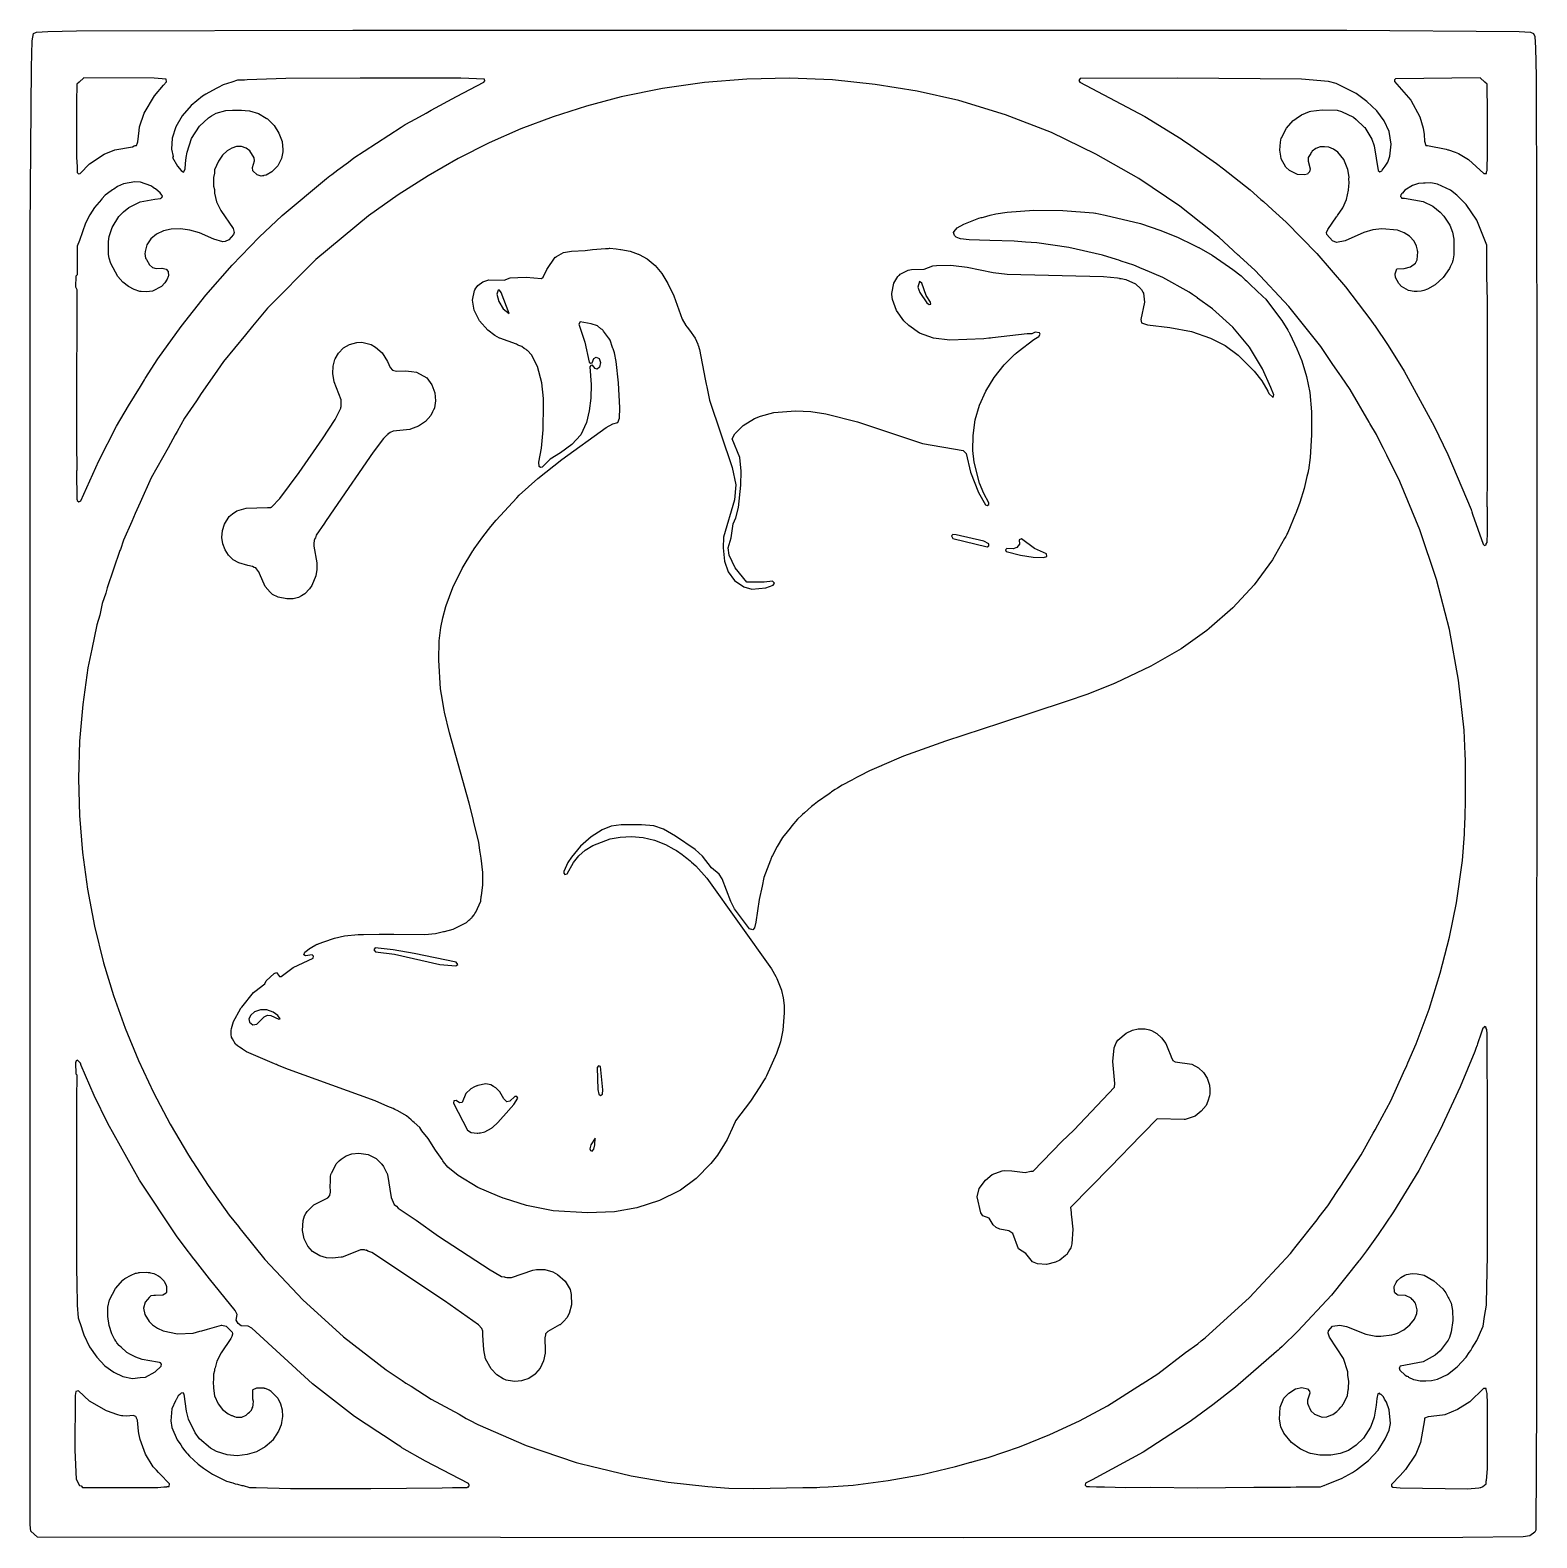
# Model space of a CAD drawing. Header units: millimetres. Extents: x 0 to 300, y 0 to 300.
import ezdxf

# ---------------------------------------------------------------- set-up
doc = ezdxf.new("R2010")
doc.units = ezdxf.units.MM
doc.layers.add('CUT', color=7, linetype='CONTINUOUS')

msp = doc.modelspace()

# ---------------------------------------------------------------- linework, layer by layer
at = {"layer": 'CUT'}
for points in [[(299.7206, 298.8253), (299.8748, 296.6004), (299.9664, 290.9259), (300.1176, 235.9766), (300.0269, 27.2763), (299.9362, 1.5783), (299.7165, 1.2057), (299.7157, 1.205), (299.7133, 1.2028), (299.7107, 1.2003), (299.7027, 1.1927), (298.7448, 0.4687), (297.4006, 0.3049), (285.3608, 0.121), (186.0014, 0.0822), (1.7689, 0.2169), (0.4513, 1.4417), (0.3049, 2.6868), (0.3026, 2.7875), (0.3327, 260.3507), (0.5443, 292.7104), (0.6953, 297.9655), (0.967, 299.4488), (1.5947, 299.7206), (3.8196, 299.8748), (9.5244, 299.9664), (64.5341, 300.1176), (262.2864, 300.0873), (296.5792, 299.8757), (298.8253, 299.7206), (299.4509, 299.4509)], [(60.3417, 271.4091), (61.5355, 272.3066), (63.6193, 273.8732), (64.7394, 274.7012), (66.7453, 276.0666), (74.125, 280.8255), (74.9583, 281.342), (76.0641, 281.9702), (77.7453, 282.8833), (79.1104, 283.6248), (80.1287, 284.1778), (85.1414, 286.9004), (90.6053, 289.7491), (90.8005, 290.0253), (90.6791, 290.3778), (85.9773, 290.5645), (65.9883, 290.5645), (51.1673, 290.4737), (43.4917, 290.2314), (42.9325, 290.1747), (41.5622, 290.1702), (40.4468, 289.739), (38.6856, 289.2135), (37.7026, 288.6781), (37.3244, 288.5318), (35.2893, 287.3634), (34.6241, 287.001), (32.3237, 285.1481), (30.5345, 283.0608), (29.2758, 280.8978), (28.5437, 278.5929), (28.4284, 276.449), (28.7822, 274.9898), (28.6374, 274.7765), (29.6052, 273.083), (30.3612, 272.206), (30.8451, 271.8733), (31.1475, 272.4781), (31.1959, 273.5822), (31.364, 274.794), (31.5412, 275.8669), (32.43, 278.5331), (33.9948, 280.9994), (35.8216, 282.6605), (36.3906, 283.0715), (37.3136, 283.5655), (39.2121, 284.1197), (40.5801, 284.2099), (40.8661, 284.2099), (41.0406, 284.2099), (41.3809, 284.2098), (42.3864, 284.2097), (43.1199, 284.1593), (43.9398, 284.0757), (45.7234, 283.5544), (47.2374, 282.6348), (47.3522, 282.5561), (47.3827, 282.5351), (47.3997, 282.5235), (47.5124, 282.4463), (48.8416, 281.1385), (49.813, 279.5874), (50.4237, 277.9733), (50.6099, 276.3308), (50.5859, 276.0977), (50.5769, 276.0104), (50.5759, 276.0009), (50.5672, 275.9164), (50.3424, 274.6047), (50.3392, 274.5956), (49.6073, 273.1033), (48.4, 271.8948), (47.2497, 271.2725), (46.8345, 271.1858), (46.7803, 271.1745), (46.7025, 271.1583), (46.5648, 271.1295), (46.2496, 271.09), (45.4992, 271.3284), (44.629, 272.1128), (44.5773, 272.7701), (44.9667, 274.1304), (44.8937, 274.7259), (44.0415, 276.0912), (43.2854, 276.658), (42.3452, 276.9537), (41.3746, 276.9377), (40.4294, 276.6377), (39.5053, 276.0809), (38.5932, 275.2391), (37.7562, 274.0689), (37.004, 272.3213), (36.9659, 271.654), (36.8029, 270.8245), (36.8025, 269.0491), (36.9622, 268.3863), (37.0098, 267.707), (37.416, 265.952), (38.2462, 264.2231), (40.7151, 260.6154), (40.882, 259.8653), (40.7664, 259.4334), (39.8419, 258.3852), (39.117, 258.0383), (38.6294, 258.0242), (36.861, 258.5174), (34.0177, 259.7664), (32.0725, 260.3252), (30.2312, 260.5601), (28.3863, 260.4966), (26.8599, 260.1491), (25.47, 259.5234), (24.338, 258.5885), (23.4985, 257.3931), (23.1927, 256.0421), (23.1598, 255.9518), (23.1647, 255.9184), (23.1087, 255.671), (23.2766, 254.7571), (23.3586, 254.6083), (23.3675, 254.5482), (23.4461, 254.4494), (24.0337, 253.3829), (24.6637, 252.9053), (25.3963, 252.677), (26.4766, 252.7536), (26.5562, 252.7454), (27.3485, 252.5296), (27.7471, 252.0716), (27.8132, 251.2319), (27.8124, 251.2276), (27.8119, 251.2254), (27.8119, 251.2253), (27.7839, 251.075), (27.5441, 250.5463), (27.0958, 249.8128), (26.4641, 249.1107), (24.6805, 248.2063), (23.4437, 248.0149), (22.3793, 248.1014), (22.118, 248.1378), (20.9959, 248.4845), (19.8658, 249.0937), (18.7371, 249.996), (17.7496, 251.1132), (16.338, 253.6878), (16.0484, 254.7188), (15.9072, 255.448), (15.9072, 258.0575), (16.052, 259.0367), (16.4606, 260.4557), (16.6035, 260.8544), (17.9676, 263.0367), (18.8603, 263.9654), (19.921, 264.8017), (22.1871, 265.9624), (25.0844, 266.4836), (26.2624, 266.6378), (26.3389, 266.7093), (26.4286, 266.7254), (26.482, 266.8431), (26.6381, 266.9891), (26.5862, 267.0726), (26.6195, 267.1459), (26.5241, 267.281), (26.5242, 267.2843), (26.5183, 267.2891), (26.1806, 267.7674), (25.7782, 268.0679), (25.2282, 268.5084), (25.0425, 268.6172), (24.7797, 268.8134), (24.7362, 268.8491), (24.7343, 268.8474), (24.3339, 269.1463), (22.2914, 269.8415), (21.1126, 269.9056), (18.871, 269.5028), (17.6675, 269.0073), (16.9546, 268.5007), (16.6957, 268.3549), (16.4459, 268.1392), (15.2438, 267.2848), (14.5716, 266.5206), (14.5603, 266.5108), (14.4822, 266.4188), (13.0978, 264.8447), (12.1635, 263.3427), (11.3106, 261.7259), (10.0948, 258.2553), (10.0925, 258.2377), (9.653, 257.0999), (9.6457, 254.9344), (9.6433, 254.9163), (9.6265, 251.4199), (9.3733, 251.1878), (9.3431, 249.0406), (9.6126, 248.5315), (9.4926, 223.5483), (9.5295, 220.1057), (9.5228, 218.1056), (9.6047, 212.4719), (9.5398, 212.4198), (9.6186, 206.659), (9.6741, 206.6309), (9.6754, 206.5066), (9.9805, 206.2486), (10.3744, 206.4258), (13.9576, 214.434), (17.5009, 221.3098), (19.8637, 225.3631), (22.2339, 229.2212), (22.8428, 230.2123), (23.027, 230.5121), (23.2181, 230.8232), (25.7366, 234.7251), (30.3695, 241.1757), (35.274, 247.3826), (40.4958, 253.3332), (45.9029, 258.9215), (50.4592, 263.2347), (59.3012, 270.6268), (59.935, 271.1033)], [(22.9808, 283.6204), (25.0552, 287.0588), (26.8357, 289.1827), (27.4217, 289.8588), (27.3668, 290.357), (24.9619, 290.5948), (10.9809, 290.623), (10.0655, 289.7906), (10.0372, 289.778), (10.0278, 289.7564), (9.6125, 289.3788), (9.6003, 288.1839), (9.5226, 286.9499), (9.5227, 280.6003), (9.4944, 277.8306), (9.4926, 277.7144), (9.4931, 277.6998), (9.4926, 277.6538), (9.5228, 276.5951), (9.5228, 274.7606), (9.6259, 272.9816), (9.6597, 271.7963), (9.9313, 271.5556), (10.2542, 271.6192), (12.1221, 273.4945), (15.0382, 275.4543), (17.1619, 276.3127), (20.6608, 276.9227), (20.9756, 277.07), (21.226, 277.139), (21.4569, 277.1766), (21.5067, 277.3185), (21.5496, 277.3386), (21.5758, 277.5152), (21.7195, 277.9245), (21.9615, 280.1231), (22.0771, 280.9053)], [(224.7127, 32.7323), (230.223, 36.9346), (232.63, 38.714), (233.3148, 39.2925), (234.1344, 39.9176), (242.9462, 47.9418), (251.0685, 56.6701), (251.7498, 57.5399), (251.9568, 57.7657), (256.3777, 63.3976), (256.7839, 63.967), (258.4957, 66.1525), (260.3622, 68.9824), (260.5149, 69.1965), (261.0815, 70.073), (265.1687, 76.2701), (267.5454, 80.6223), (267.9435, 81.3072), (268.4526, 82.2835), (271.0563, 87.0515), (273.554, 92.6565), (274.2243, 94.1123), (274.4357, 94.635), (276.1206, 98.4161), (278.6618, 105.3124), (280.8967, 112.4409), (282.7384, 119.5972), (284.127, 126.4211), (285.3331, 134.8639), (285.7259, 140.0865), (285.8017, 142.6122), (285.8469, 143.1002), (285.853, 144.3191), (285.9072, 146.1256), (285.89, 151.7789), (285.9071, 155.2355), (285.8784, 155.5874), (285.8771, 156.0066), (285.6661, 160.8356), (284.55, 170.7335), (282.7329, 180.8143), (280.1354, 190.808), (276.8522, 200.6578), (272.8554, 210.3166), (270.2566, 215.5312), (269.6268, 216.8641), (269.2189, 217.6132), (268.2166, 219.6244), (266.9026, 221.8677), (266.8488, 221.9665), (266.7588, 222.1131), (262.9628, 228.5937), (261.2219, 231.1375), (260.8074, 231.813), (259.546, 233.5861), (257.1189, 237.1324), (250.7459, 245.1344), (244.0434, 252.2883), (241.0186, 255.0736), (240.8565, 255.2346), (240.6949, 255.3717), (236.818, 258.9416), (236.0041, 259.5864), (235.8631, 259.7126), (235.1931, 260.2288), (229.0958, 265.0588), (220.913, 270.5831), (212.3924, 275.4607), (203.5475, 279.7182), (194.4017, 283.2615), (185.0719, 286.0987), (176.8312, 287.9694), (168.4596, 289.3245), (159.9508, 290.2025), (151.4366, 290.534), (142.92, 290.3823), (134.4647, 289.7171), (126.1247, 288.5128), (117.8888, 286.8173), (111.0241, 285.0108), (104.3818, 282.8978), (97.9195, 280.4524), (91.6204, 277.6964), (85.4927, 274.5868), (79.4842, 271.1442), (73.5355, 267.3389), (67.6383, 263.1567), (57.1633, 254.467), (47.5314, 244.8025), (44.5663, 241.2005), (44.5218, 241.1967), (43.1545, 239.4855), (38.8058, 234.2027), (37.0017, 231.5765), (34.3194, 227.7894), (33.4094, 226.3475), (31.0451, 222.906), (29.5404, 220.2165), (29.1545, 219.605), (27.7571, 217.0291), (24.3885, 211.0084), (22.2059, 206.1035), (21.183, 203.9353), (20.536, 202.3507), (18.8778, 198.6241), (18.2608, 196.7774), (18.1632, 196.5383), (15.6497, 189.1494), (15.3437, 188.047), (14.6626, 186.0084), (14.1448, 183.7274), (13.6032, 181.7761), (12.6087, 176.96), (11.7552, 173.2), (10.7607, 165.9331), (10.1271, 158.594), (9.9164, 151.227), (10.1282, 143.8608), (10.7028, 136.4911), (11.7265, 129.1446), (13.1195, 121.7866), (14.9263, 114.4991), (16.8946, 107.9884), (19.2133, 101.5141), (21.8779, 95.0647), (24.868, 88.6928), (28.1905, 82.3809), (31.8145, 76.2207), (32.6008, 75.0018), (32.6218, 74.9655), (32.6716, 74.8921), (35.7117, 70.1794), (39.9108, 64.2897), (41.7304, 62.0274), (42.0431, 61.617), (42.3559, 61.2496), (46.9817, 55.4982), (54.5406, 47.4575), (62.6319, 40.0892), (71.1715, 33.4877), (74.3422, 31.4203), (75.0674, 30.8817), (76.0969, 30.2762), (80.0826, 27.6774), (85.6417, 24.6623), (87.0808, 23.8159), (87.7344, 23.5273), (89.3802, 22.6347), (99.0103, 18.437), (108.9498, 15.082), (112.7233, 14.162), (113.085, 14.0488), (113.6203, 13.9433), (119.8643, 12.4209), (127.2604, 11.1835), (135.1342, 10.3087), (139.3439, 9.9759), (144.3093, 9.8858), (154.0762, 10.1059), (156.8376, 10.1275), (157.4588, 10.1822), (159.0653, 10.2184), (164.089, 10.549), (171.0526, 11.4875), (177.8277, 12.692), (184.4596, 14.2664), (187.4987, 15.1327), (187.637, 15.1664), (187.7638, 15.2083), (190.905, 16.1037), (197.1824, 18.2158), (203.2222, 20.6612), (209.0978, 23.3871), (214.6827, 26.377), (221.4414, 30.6595), (221.5135, 30.7011), (221.5577, 30.7332)], [(267.1035, 242.3883), (267.6836, 241.5662), (267.7391, 241.4875), (267.7767, 241.4343), (267.787, 241.4196), (270.5423, 237.3527), (273.6907, 232.236), (279.6785, 221.2887), (282.4037, 215.6572), (287.0219, 204.7128), (287.0499, 204.6339), (287.0891, 204.5234), (287.1822, 204.261), (287.3449, 203.8027), (289.4218, 197.8025), (289.6812, 197.5886), (290.0402, 197.6808), (290.0617, 197.8688), (290.2411, 198.1507), (290.3223, 200.1666), (290.285, 205.2135), (290.2471, 205.2326), (290.2923, 211.3574), (290.2895, 212.4399), (290.3226, 217.4392), (290.2923, 246.1933), (290.1876, 251.2645), (290.1717, 257.3129), (288.1756, 262.3267), (286.0695, 265.3956), (284.1792, 267.2857), (282.9465, 268.2485), (280.3727, 269.4517), (279.0447, 269.7276), (277.8757, 269.6757), (277.8298, 269.68), (277.7007, 269.6954), (277.562, 269.6617), (276.5581, 269.6171), (275.3658, 269.2079), (273.8693, 268.2464), (273.3688, 267.709), (273.1946, 267.5619), (273.1617, 267.4866), (273.0284, 267.3435), (272.9672, 267.0129), (273.1591, 266.7888), (273.2139, 266.7058), (273.7908, 266.6532), (277.5013, 266.0134), (279.448, 265.0954), (280.8499, 263.9182), (281.6374, 263.0745), (282.7723, 261.3408), (283.355, 259.8964), (283.5856, 258.4937), (283.6036, 258.2952), (283.6049, 256.5057), (283.6013, 256.3349), (283.5982, 256.1889), (283.5909, 255.8426), (283.5817, 255.4102), (283.4637, 254.62), (283.3755, 254.2258), (283.3638, 254.1735), (283.3361, 254.0495), (283.3071, 253.9201), (282.8914, 253.0014), (282.7338, 252.6935), (281.4881, 250.9187), (279.8725, 249.4251), (278.3763, 248.5913), (277.6422, 248.3013), (277.0985, 248.1785), (276.2818, 248.1216), (275.9342, 248.0974), (275.8015, 248.0882), (275.7236, 248.0828), (274.5828, 248.2997), (273.2105, 249.1062), (272.6475, 249.6953), (271.9848, 250.9183), (271.9364, 251.6171), (272.2767, 252.6057), (273.7049, 252.7058), (274.9582, 253.045), (275.947, 253.7489), (276.2823, 254.3837), (276.4102, 256.0108), (276.3728, 256.1738), (276.3796, 256.2237), (276.3384, 256.3238), (276.1547, 257.1241), (275.6918, 258.1091), (274.7793, 259.0984), (273.7102, 259.7994), (272.391, 260.3266), (269.2546, 260.5934), (267.4747, 260.3495), (265.7059, 259.8565), (261.9469, 258.2123), (260.2835, 257.8434), (259.4452, 258.1774), (258.3472, 259.4752), (258.2746, 259.8364), (258.5501, 260.4475), (260.2838, 262.9773), (260.3771, 263.0852), (260.4574, 263.2305), (261.4998, 264.7515), (262.2306, 266.4454), (262.6551, 268.2644), (262.682, 269.0647), (262.7982, 269.7506), (262.7306, 270.5076), (262.7429, 270.8743), (262.5011, 272.414), (261.6919, 274.3789), (260.54, 275.8285), (259.6726, 276.4641), (258.7076, 276.8479), (257.832, 276.8767), (257.7803, 276.8871), (257.7476, 276.8795), (257.0037, 276.9039), (256.1153, 276.5739), (255.4133, 276.0324), (255.2628, 275.7907), (255.1997, 275.7374), (255.1142, 275.5519), (254.646, 274.7999), (254.5983, 274.0444), (254.9948, 272.5013), (254.883, 271.9285), (254.689, 271.712), (254.572, 271.5816), (254.5522, 271.5595), (254.4701, 271.4679), (253.8837, 271.3002), (252.4926, 271.3689), (250.8708, 272.1753), (250.1616, 272.8525), (249.244, 274.5234), (249.1436, 275.0713), (248.9594, 276.2043), (249.1096, 277.8348), (249.2548, 278.6429), (249.2601, 278.6552), (249.2613, 278.658), (249.2706, 278.6797), (249.2804, 278.7025), (250.2759, 280.6208), (251.6514, 282.1122), (251.657, 282.1166), (251.679, 282.1341), (251.7717, 282.2076), (252.2069, 282.5524), (253.2898, 283.2475), (254.8523, 283.9356), (255.1161, 284.0263), (257.3741, 284.2402), (260.3723, 284.1741), (261.2391, 283.9595), (263.6173, 282.7991), (264.1888, 282.3648), (265.7698, 280.8343), (265.8738, 280.7195), (267.2749, 278.4241), (267.7725, 277.0664), (268.5349, 272.2001), (268.8469, 271.9558), (269.2478, 272.1224), (269.3474, 272.2605), (269.3632, 272.2665), (269.9681, 273.0527), (270.0787, 273.274), (270.4816, 273.8324), (270.8883, 275.0102), (271.1462, 277.46), (270.7251, 279.9708), (269.7387, 282.0879), (268.2519, 284.0559), (266.309, 285.9384), (264.1852, 287.5018), (260.2178, 289.5052), (258.6739, 289.9257), (253.2738, 290.3828), (228.5952, 290.5645), (209.243, 290.4713), (208.9841, 290.1251), (209.1702, 289.771), (222.0883, 282.9065), (229.3226, 278.4968), (229.5954, 278.3205), (231.2456, 277.1795), (236.3711, 273.5838), (237.7975, 272.4992), (243.0532, 268.3324), (245.2172, 266.4181), (245.4389, 266.2219), (245.6961, 265.9944), (247.5126, 264.3876), (250.2351, 261.9326), (256.3411, 255.6747), (262.0337, 249.0424)], [(289.5884, 271.5798), (290.0818, 271.6241), (290.0925, 271.8911), (290.2031, 272.1616), (290.2356, 273.6397), (290.2923, 274.2173), (290.2985, 276.5002), (290.3226, 277.5937), (290.3224, 277.6485), (290.3226, 277.654), (290.3222, 277.6926), (290.31, 280.7354), (290.3225, 285.3326), (290.2193, 287.7558), (290.2027, 289.3788), (289.7873, 289.7564), (289.778, 289.778), (289.7497, 289.7906), (288.8342, 290.623), (271.9938, 290.4604), (271.7692, 290.2157), (271.8146, 289.8867), (275.0255, 286.1952), (276.8361, 282.8916), (277.4887, 280.5806), (277.6976, 279.3782), (277.7944, 278.0084), (278.0464, 277.1856), (278.3427, 277.1387), (282.0484, 276.4517), (282.4064, 276.33), (282.5059, 276.2962), (282.5616, 276.2772), (283.866, 275.8338), (284.5332, 275.576), (286.4964, 274.3611)], [(71.2224, 120.2004), (72.6442, 120.2159), (78.8479, 120.1195), (80.9428, 120.3305), (82.5311, 120.7173), (82.5952, 120.723), (82.7474, 120.77), (84.4599, 121.187), (87.1224, 122.5692), (87.5765, 122.9694), (87.6194, 122.9934), (87.6237, 122.9983), (87.8102, 123.1041), (88.1251, 123.4527), (88.1783, 123.4996), (88.23, 123.5688), (88.6609, 124.0457), (88.787, 124.315), (88.988, 124.5841), (89.9536, 126.7684), (90.0735, 127.8028), (90.0933, 127.873), (90.3629, 130.016), (90.3608, 132.4673), (90.0601, 135.315), (89.8942, 136.1213), (89.8487, 136.552), (89.7803, 136.8617), (89.5814, 138.5214), (88.5384, 142.7102), (88.5227, 142.7863), (88.4919, 142.897), (87.6495, 146.2802), (83.7152, 160.2694), (82.7542, 164.391), (82.6732, 164.794), (82.1417, 167.8849), (81.9706, 169.0666), (81.6232, 174.727), (81.7138, 178.5831), (82.0249, 181.2609), (82.4416, 183.1493), (83.0122, 185.4001), (83.0137, 185.4041), (83.0179, 185.4161), (83.0259, 185.4384), (83.0829, 185.5978), (84.4312, 189.233), (86.2847, 192.9973), (88.3899, 196.4756), (88.4958, 196.6414), (88.5234, 196.6846), (88.5438, 196.7165), (88.6455, 196.8758), (90.3798, 199.2789), (91.992, 201.3644), (93.0243, 202.5928), (97.1182, 207.0227), (97.6348, 207.5579), (101.3458, 210.9069), (106.0762, 214.6981), (114.9175, 221.0269), (116.2248, 221.7728), (117.2625, 222.0481), (117.5787, 222.8845), (117.6109, 224.9592), (117.3691, 229.9481), (116.9198, 234.2058), (116.5832, 235.8827), (116.3036, 236.6826), (116.2824, 236.781), (116.2073, 236.958), (115.6957, 238.4218), (115.4228, 238.8071), (115.3815, 238.9044), (114.9803, 239.4319), (114.411, 240.2358), (114.2934, 240.3351), (114.1314, 240.5481), (113.8785, 240.6853), (113.2155, 241.245), (111.9179, 241.7029), (109.7188, 242.0785), (109.4947, 241.6349), (110.7091, 238.01), (111.5472, 234.0252), (111.8118, 233.8141), (112.1417, 233.8894), (112.476, 234.763), (112.9484, 235.0667), (113.5082, 234.8073), (113.795, 233.981), (113.5922, 233.0384), (113.1594, 232.6586), (112.7284, 232.7597), (112.1912, 233.4289), (111.8638, 233.3896), (111.6907, 233.1505), (111.9512, 229.6181), (111.8617, 226.9049), (111.5588, 224.3783), (111.035, 222.0625), (109.8977, 219.5699), (108.1132, 217.6849), (105.8214, 215.9702), (103.7847, 214.7449), (102.2042, 213.1764), (101.8768, 213.0884), (101.6163, 213.2654), (101.5222, 214.1481), (102.0405, 216.9444), (102.3688, 220.5889), (102.3899, 222.7409), (102.4592, 223.4469), (102.4242, 225.2683), (102.4294, 225.6445), (102.4199, 225.7946), (102.4297, 226.7935), (102.1268, 229.9067), (101.2697, 233.1902), (100.0754, 235.479), (99.2361, 236.3572), (99.1964, 236.3804), (99.0259, 236.5602), (98.6044, 236.7873), (98.157, 237.1464), (97.5151, 237.3743), (97.2877, 237.4968), (97.2674, 237.5042), (97.0746, 237.6165), (93.751, 238.7978), (93.7084, 238.8192), (92.7672, 239.332), (91.3872, 240.3991), (89.7203, 242.2776), (88.6733, 244.3711), (88.3372, 246.4163), (88.7203, 248.2995), (88.7624, 248.3819), (88.8074, 248.4699), (88.8296, 248.5133), (88.8527, 248.5586), (89.4159, 249.2708), (90.4099, 250.0142), (91.5782, 250.4237), (94.6293, 250.365), (95.8371, 250.8299), (97.3543, 250.908), (98.999, 250.9408), (102.0875, 250.6898), (102.3725, 250.9509), (103.0996, 252.5128), (104.8073, 254.9266), (104.811, 254.9296), (104.8168, 254.9342), (104.8399, 254.9527), (105.0224, 255.0983), (106.4311, 255.8884), (108.0532, 256.1438), (110.7379, 256.2673), (112.2318, 256.4585), (114.8195, 256.6505), (115.3906, 256.6929), (115.5726, 256.7064), (115.634, 256.7109), (116.8822, 256.6151), (117.7913, 256.448), (117.7966, 256.447), (117.8645, 256.4345), (119.6713, 256.1025), (121.2801, 255.5579), (121.3133, 255.5434), (121.3349, 255.534), (121.3668, 255.5202), (121.4794, 255.4712), (123.1087, 254.5979), (124.6719, 253.3108), (126.0058, 251.7026), (127.2186, 249.7032), (128.3643, 247.2282), (130.0548, 242.6129), (130.7794, 241.3369), (130.9674, 241.102), (131.0258, 241.0007), (131.5282, 240.3971), (132.6068, 238.8431), (133.1452, 237.6148), (133.1684, 237.5434), (133.1846, 237.4937), (133.205, 237.4313), (133.477, 236.5971), (134.6547, 230.6957), (134.84, 229.6431), (134.9717, 229.1071), (135.5015, 226.4521), (139.974, 213.0639), (140.7086, 209.615), (140.4905, 206.6667), (138.2945, 199.1901), (138.2026, 197.0811), (138.4472, 194.4423), (139.207, 192.3165), (140.4687, 190.6151), (142.2851, 189.3367), (143.8767, 188.8588), (146.6657, 189.1279), (148.1721, 189.693), (148.3862, 190.0762), (147.9931, 190.4318), (146.3839, 190.2525), (142.8988, 190.2557), (140.5658, 193.1335), (139.3666, 195.6544), (139.2096, 197.075), (139.8163, 199.0547), (140.206, 201.9066), (140.7558, 203.0827), (141.231, 205.1565), (141.7444, 209.5365), (141.7733, 212.3631), (141.5071, 215.0619), (140.0217, 218.7894), (140.5048, 219.7641), (142.2027, 221.4314), (144.4437, 222.8181), (145.6527, 223.2867), (148.2806, 223.9974), (152.5827, 224.3913), (155.636, 224.21), (158.6171, 223.7848), (164.9646, 222.1762), (177.8973, 217.885), (185.9375, 216.4852), (186.5774, 215.8427), (187.3996, 212.1379), (188.9915, 208.1166), (190.4124, 205.684), (190.7541, 205.5413), (191.0611, 205.7485), (191.0736, 206.0842), (190.0516, 207.9335), (189.2306, 209.9446), (188.1416, 214.1489), (187.8933, 216.4534), (187.9233, 219.4836), (188.3591, 222.5604), (189.2171, 225.489), (190.4703, 228.2932), (192.1198, 231.0056), (194.1318, 233.5316), (195.867, 235.2668), (196.2759, 235.6331), (196.2993, 235.6541), (196.5262, 235.8574), (196.9055, 236.1972), (200.0026, 238.5676), (201.0467, 239.1818), (201.2886, 239.6052), (201.1677, 239.9076), (200.2604, 239.9983), (199.7549, 239.7271), (199.5957, 239.71), (198.6841, 239.6685), (191.8108, 238.878), (191.3696, 238.8308), (191.1304, 238.8052), (191.0929, 238.8012), (190.0647, 238.6913), (183.2985, 238.3971), (180.027, 238.853), (177.3006, 239.8426), (175.1304, 241.3377), (174.1433, 242.2633), (172.6954, 244.3374), (171.8995, 246.4897), (171.789, 247.4949), (171.7957, 247.7369), (172.1339, 249.7795), (172.9633, 251.0918), (173.0338, 251.1599), (173.176, 251.2972), (173.2605, 251.3787), (173.4298, 251.5421), (173.7978, 251.7631), (174.9994, 252.3782), (175.6833, 252.5153), (178.2043, 252.5492), (179.9225, 253.1972), (179.928, 253.1976), (180.6617, 253.2531), (183.4577, 253.333), (184.0225, 253.2937), (186.7713, 252.9684), (191.937, 251.9114), (194.7502, 251.5781), (213.9022, 251.0954), (216.6499, 250.8143), (217.0716, 250.7323), (217.0952, 250.7277), (217.4005, 250.6684), (218.3145, 250.4907), (220.2343, 249.6252), (221.2939, 248.6685), (221.4128, 248.4909), (221.4173, 248.4842), (221.4232, 248.4754), (221.7392, 248.0036), (221.8687, 247.7506), (222.0631, 246.0005), (221.3028, 242.5211), (221.4681, 241.8545), (222.6505, 241.5048), (227.0618, 240.9611), (231.4099, 240.1389), (235.2045, 238.8033), (238.0945, 237.3746), (240.7048, 235.4442), (243.8359, 232.2843), (245.398, 230.3262), (246.6191, 228.2609), (246.8027, 227.7806), (247.6193, 227.0245), (247.7705, 227.5386), (247.1959, 228.9902), (247.1804, 229.0051), (245.5491, 232.7478), (242.9411, 237.0324), (239.6223, 241.0107), (235.554, 244.6861), (232.6105, 246.7886), (232.593, 246.8586), (231.617, 247.4982), (230.953, 247.9725), (225.7091, 250.8687), (221.7483, 252.5693), (221.6104, 252.6308), (221.5751, 252.6436), (219.9173, 253.3554), (217.3746, 254.1784), (216.9333, 254.3397), (216.4869, 254.4658), (213.7095, 255.3647), (207.0141, 256.8807), (200.6255, 257.814), (198.3826, 257.9142), (196.0933, 258.1155), (191.2676, 258.2324), (187.1299, 258.4174), (185.4056, 258.5721), (185.2326, 258.6262), (184.5661, 258.9276), (184.2538, 259.271), (184.0231, 259.8236), (184.1379, 260.0766), (184.7858, 260.7713), (186.065, 261.5324), (189.0879, 262.6775), (189.5437, 262.8021), (189.7534, 262.8594), (190.0065, 262.9285), (191.3545, 263.2968), (192.4849, 263.5815), (194.7331, 263.929), (200.051, 264.2809), (205.7772, 264.2503), (211.9288, 263.7815), (212.3206, 263.7036), (212.3611, 263.6956), (212.9356, 263.5813), (214.1884, 263.3322), (221.2677, 261.6137), (225.2703, 260.2802), (228.7289, 258.87), (231.7035, 257.4139), (232.7904, 256.8818), (232.8782, 256.8389), (235.4894, 255.3232), (238.9356, 252.97), (239.6493, 252.4826), (241.2632, 251.2033), (242.0583, 250.4621), (242.3204, 250.2178), (243.09, 249.5003), (245.6225, 247.1394), (246.1604, 246.5503), (249.3267, 242.3954), (249.3608, 242.3507), (249.3611, 242.3502), (249.3611, 242.3502), (250.5639, 240.4277), (250.6396, 240.2902), (250.7236, 240.1375), (250.7432, 240.1019), (250.844, 239.9187), (250.9562, 239.6963), (252.3895, 236.728), (253.345, 234.3391), (254.2603, 231.2035), (254.9301, 227.9825), (255.2682, 224.1367), (255.299, 219.5848), (255.0265, 215.0657), (254.6697, 212.5623), (254.6399, 212.4388), (254.5824, 212.2001), (254.3672, 211.3078), (253.7939, 208.9301), (252.9877, 206.1371), (252.2916, 204.3227), (252.1387, 203.9242), (252.1201, 203.8759), (252.1173, 203.8684), (250.5645, 200.1531), (250.3871, 199.8248), (250.3626, 199.7795), (250.1474, 199.3813), (249.9224, 198.9648), (247.5053, 194.6932), (243.8633, 189.7413), (239.6458, 185.1562), (234.9435, 181.0413), (234.471, 180.6756), (229.329, 177.0295), (223.3358, 173.5794), (216.2126, 170.1804), (216.1815, 170.1669), (216.1487, 170.1527), (216.0894, 170.127), (215.8446, 170.0209), (210.7619, 168.0053), (206.4741, 166.4993), (193.3694, 162.1886), (182.4277, 158.6311), (174.0626, 155.6114), (169.7638, 153.7716), (169.6896, 153.7415), (169.6534, 153.7244), (167.3486, 152.738), (165.3798, 151.7047), (164.7145, 151.3903), (163.8273, 150.8899), (161.9118, 149.8846), (160.9317, 149.2568), (160.4975, 149.0118), (159.7642, 148.5089), (159.5458, 148.369), (159.2723, 148.1714), (156.9483, 146.5774), (156.3271, 146.0446), (155.762, 145.6366), (154.3885, 144.3822), (153.9735, 144.0262), (153.8468, 143.8874), (152.9734, 143.0897), (151.8963, 141.75), (151.5045, 141.3207), (150.9344, 140.5536), (150.0321, 139.4314), (148.9488, 137.6592), (148.0183, 135.8558), (147.8959, 135.6459), (147.6971, 135.1183), (147.6738, 135.0767), (147.6219, 134.9187), (146.3261, 131.4793), (145.9776, 129.7557), (145.3689, 127.112), (144.7282, 122.608), (144.4126, 121.4535), (144.1102, 121.1011), (143.418, 121.2644), (140.4791, 125.2341), (139.7008, 126.729), (137.9913, 131.2606), (137.3937, 132.1535), (135.9119, 133.3946), (134.0731, 135.7185), (132.6363, 137.0359), (128.7489, 139.7187), (126.3613, 141.1054), (124.3751, 141.7458), (121.9398, 141.9548), (117.905, 141.9546), (115.9193, 141.7136), (114.1577, 140.9759), (111.9153, 139.597), (109.7949, 137.712), (108.0032, 135.558), (107.2879, 134.4488), (106.5045, 132.6791), (106.4698, 132.3367), (106.6916, 132.092), (107.1396, 132.199), (108.4107, 134.4736), (109.5054, 135.7798), (110.7767, 136.9009), (112.2692, 137.885), (115.7372, 139.1685), (117.7313, 139.5333), (119.9495, 139.6532), (122.2655, 139.434), (124.5332, 138.9087), (126.731, 138.0508), (128.3787, 137.1646), (128.9017, 136.8728), (130.0666, 136.0538), (130.6993, 135.5438), (130.9571, 135.3361), (131.6108, 134.8091), (131.9188, 134.5609), (132.74, 133.8323), (134.9326, 131.3629), (147.82, 113.3449), (148.7142, 111.7762), (148.9106, 111.4088), (149.8255, 109.0624), (149.8448, 108.982), (150.1364, 107.5144), (150.3115, 105.9911), (150.3359, 104.59), (150.081, 101.1356), (149.5903, 98.7853), (148.8396, 96.4432), (146.8519, 92.0146), (146.6049, 91.6112), (146.3708, 91.229), (146.2297, 90.9986), (145.5082, 89.8204), (143.6721, 86.9801), (140.684, 83.0579), (140.6101, 82.8942), (140.5808, 82.856), (139.6566, 80.7826), (139.6135, 80.687), (138.9688, 79.3562), (137.0624, 76.2216), (135.7528, 74.5786), (132.8218, 71.5871), (129.7052, 69.3035), (129.4585, 69.14), (125.5411, 67.2394), (121.036, 65.7799), (116.5515, 64.9922), (111.2231, 64.7783), (104.345, 65.1721), (99.0916, 66.2336), (94.6924, 67.6104), (94.4408, 67.7055), (93.309, 68.133), (89.4062, 69.8283), (85.5016, 72.1893), (83.4477, 73.8732), (82.5849, 74.8903), (82.5786, 74.8993), (82.4379, 75.0999), (82.2625, 75.3499), (80.9584, 77.2086), (79.4725, 79.55), (78.2732, 81.1023), (77.8153, 81.7727), (76.6934, 82.7431), (76.4727, 82.959), (76.2877, 83.094), (76.278, 83.1024), (76.1832, 83.1925), (76.1245, 83.2351), (75.2006, 84.0342), (73.4915, 85.0567), (72.8699, 85.3287), (72.5149, 85.5158), (71.468, 85.9419), (68.93, 87.052), (51.7204, 93.2925), (49.5501, 94.1695), (49.3447, 94.2525), (49.2631, 94.2855), (48.942, 94.4152), (43.3675, 96.8108), (42.5787, 97.3269), (42.0747, 97.6567), (41.9843, 97.7158), (41.5909, 97.9733), (41.1914, 98.3028), (40.546, 99.405), (40.3975, 99.7508), (40.2879, 100.2789), (40.2942, 100.5956), (40.3213, 101.0131), (40.3756, 101.4669), (40.7885, 102.8247), (42.1437, 105.3334), (42.1516, 105.3444), (42.1733, 105.3742), (42.1879, 105.3944), (42.4194, 105.7134), (44.7768, 108.5783), (44.9808, 108.8045), (47.0052, 110.3567), (47.2836, 110.9501), (48.8627, 112.4079), (49.3132, 112.6161), (49.9325, 111.7974), (50.2588, 111.8185), (52.6477, 113.564), (56.5894, 115.4468), (56.705, 115.8351), (56.4507, 116.1062), (55.0784, 115.8871), (54.7726, 116.1168), (54.9772, 116.6345), (56.0558, 117.4771), (56.0603, 117.4797), (56.0717, 117.4863), (56.1232, 117.5161), (56.3358, 117.639), (57.135, 118.0831), (57.437, 118.2024), (57.53, 118.2392), (57.8292, 118.3574), (58.7268, 118.712), (60.84, 119.4419), (62.8227, 119.875), (65.6052, 120.1394), (66.6608, 120.1509), (69.7518, 120.1844)], [(177.2463, 250.0689), (176.9439, 248.9499), (177.3068, 247.8915), (178.7584, 245.8652), (179.1818, 245.5326), (179.5144, 245.5628), (179.4842, 245.956), (178.5769, 247.3169), (177.7604, 249.7665)], [(94.0507, 247.9217), (93.7181, 248.4056), (93.4459, 248.4056), (93.1737, 247.5588), (93.5366, 246.1072), (94.4439, 244.6858), (95.6535, 243.7181)], [(40.5448, 203.8407), (41.4012, 204.451), (43.2957, 205.0069), (47.5273, 205.1494), (48.1786, 205.1091), (48.2361, 205.1733), (48.332, 205.1765), (49.9873, 206.9084), (53.837, 212.0825), (58.465, 218.7977), (60.991, 222.6466), (62.1306, 224.8839), (62.1375, 225.1218), (62.1703, 225.1893), (62.1706, 225.6268), (62.1774, 225.6647), (62.1707, 225.6949), (62.1709, 226.0222), (62.1641, 226.0405), (62.173, 226.3479), (62.1738, 226.3602), (62.1734, 226.3612), (62.179, 226.5554), (60.7937, 230.1467), (60.5451, 231.7609), (60.6078, 233.2556), (60.9587, 234.5785), (60.9589, 234.5788), (60.9602, 234.5817), (60.9618, 234.5852), (61.0204, 234.7146), (61.6557, 235.8298), (62.6558, 236.8897), (63.8499, 237.5607), (65.284, 237.9597), (66.3025, 237.9962), (68.1314, 237.5389), (69.0541, 237.045), (70.3431, 235.9365), (71.4366, 234.1793), (71.9171, 232.9993), (72.4014, 232.482), (73.1732, 232.2564), (74.999, 232.2995), (76.2163, 232.2031), (77.2139, 232.0396), (79.2246, 230.897), (80.2066, 229.5666), (80.8249, 227.9588), (80.9841, 226.3297), (80.7326, 224.9613), (80.603, 224.6573), (80.5896, 224.626), (80.5522, 224.5382), (80.3832, 224.1419), (80.016, 223.4073), (79.0031, 222.2359), (77.6118, 221.2776), (76.0198, 220.6948), (75.8662, 220.67), (72.5565, 220.3398), (71.9172, 220.0646), (71.4408, 219.6251), (71.3808, 219.6002), (71.3003, 219.4955), (70.6089, 218.8575), (68.5738, 216.1627), (60.8197, 204.8479), (59.088, 202.3568), (58.8629, 201.9925), (57.2429, 199.6285), (57.0585, 199.09), (56.8736, 198.8035), (56.8713, 198.7699), (56.7865, 198.6327), (56.7884, 198.3011), (56.7413, 198.1635), (56.7305, 197.4103), (57.3307, 194.1369), (57.3648, 192.8078), (57.1714, 191.5388), (56.3657, 189.5752), (55.91, 188.9713), (54.9282, 187.9449), (54.2702, 187.5223), (53.6984, 187.2339), (52.6171, 186.9579), (51.3896, 186.9254), (49.6429, 187.262), (48.5235, 187.8201), (48.0319, 188.2617), (47.0984, 189.3932), (45.9158, 191.9848), (45.7993, 192.3121), (45.7272, 192.3983), (45.6922, 192.4748), (45.243, 193.0937), (44.8819, 193.1972), (44.5779, 193.3935), (43.6294, 193.5561), (41.8015, 194.0799), (40.6904, 194.7166), (39.785, 195.6227), (39.0811, 196.7222), (38.6559, 197.9112), (38.4715, 199.1612), (38.5613, 200.5344), (38.9902, 201.8317), (39.9037, 203.3111), (40.2318, 203.6129)], [(183.6581, 199.4679), (183.906, 198.9716), (190.7626, 197.2865), (191.068, 197.5005), (191.0541, 197.8732), (190.058, 198.4086), (184.5686, 199.6586), (183.9294, 199.7198)], [(197.3568, 195.63), (199.88, 195.2688), (201.9612, 195.1781), (202.6278, 195.3737), (202.5228, 195.9191), (200.1658, 196.9578), (197.5635, 198.8767), (197.1135, 198.6892), (197.1703, 197.8005), (196.6418, 197.1336), (195.9436, 196.9084), (194.6552, 196.9719), (194.4012, 196.7018), (194.4879, 196.3413)], [(69.0312, 116.7251), (72.8091, 116.2107), (81.8492, 114.1857), (85.0276, 113.8877), (85.4101, 114.2015), (85.1041, 114.6602), (76.684, 116.3744), (72.5444, 117.0996), (68.9692, 117.4732), (68.7171, 117.0756)], [(48.6576, 104.7261), (47.4177, 105.1495), (46.1173, 105.1495), (44.9681, 104.7564), (44.212, 104.1213), (43.7886, 103.335), (43.9398, 102.6999), (44.6052, 102.1858), (45.4217, 102.2765), (46.8733, 103.7584), (47.5084, 104.091), (48.204, 104.0608), (49.8068, 103.3048), (50.079, 103.335), (49.5951, 104.0003)], [(216.1375, 90.5205), (215.716, 94.8546), (215.9933, 97.6048), (216.4071, 98.6119), (216.7139, 99.1139), (216.7337, 99.1463), (216.7343, 99.1472), (216.7343, 99.1473), (218.3908, 100.5223), (219.6382, 101.1137), (220.8066, 101.364), (222.1752, 101.3651), (222.185, 101.3648), (223.0168, 101.1475), (223.4169, 101.025), (224.4839, 100.4703), (225.4579, 99.5724), (226.2696, 98.4475), (226.697, 97.4323), (227.2635, 96.0052), (227.3846, 95.7988), (227.6868, 95.0809), (228.172, 94.8234), (231.4568, 94.3221), (232.7669, 93.6257), (233.8014, 92.6809), (234.5446, 91.5415), (234.9719, 90.1902), (235.0563, 89.2752), (235.0369, 88.4693), (234.9713, 88.0495), (234.67, 87.012), (234.2841, 86.1459), (233.3438, 84.9829), (232.0965, 84.0283), (230.1472, 83.3491), (230.126, 83.3467), (230.0974, 83.3433), (230.0372, 83.3364), (229.9501, 83.3262), (224.5847, 83.4428), (221.8022, 80.6038), (221.3331, 80.1692), (215.2705, 73.9392), (207.333, 65.8404), (207.4334, 64.8264), (207.4221, 64.5544), (207.4305, 64.5197), (207.4275, 64.4551), (207.5187, 63.9649), (207.7589, 61.5379), (207.6058, 58.5786), (207.3651, 57.7716), (207.1208, 57.3676), (206.5685, 56.4915), (206.4401, 56.3701), (206.4236, 56.3545), (206.3339, 56.2696), (205.2269, 55.3553), (204.3379, 54.9267), (202.5178, 54.4975), (202.517, 54.4974), (202.5158, 54.4973), (202.5149, 54.4972), (202.5144, 54.4971), (200.7842, 54.6177), (199.7846, 55.0134), (198.4403, 56.6827), (196.9957, 57.6217), (195.8779, 60.6664), (195.023, 61.1699), (193.2636, 61.5159), (192.5464, 61.8361), (191.9345, 62.3737), (191.1082, 63.6822), (189.8973, 64.1383), (189.4844, 64.7513), (188.7708, 67.913), (189.1158, 69.598), (190.3895, 71.2599), (191.7591, 72.4039), (193.6995, 73.1073), (194.1196, 73.1729), (195.6727, 73.1517), (198.2858, 72.8192), (199.441, 73.0621), (199.8833, 73.049), (205.6247, 78.9343), (207.9755, 81.2261), (216.0605, 89.7597)], [(270.7288, 21.5162), (270.9658, 22.8084), (270.7521, 25.5674), (270.188, 27.0599), (269.7901, 27.65), (269.6052, 28.1535), (269.242, 28.4629), (269.133, 28.6245), (269.0376, 28.637), (268.7886, 28.8491), (268.4862, 28.7584), (268.2443, 27.7906), (268.1564, 26.5162), (267.7565, 24.1302), (267.3739, 22.976), (267.0115, 22.0761), (265.6337, 19.9272), (264.154, 18.5107), (262.607, 17.4948), (261.0036, 16.8594), (259.1175, 16.5453), (256.959, 16.5451), (255.0722, 16.8592), (254.7116, 16.9965), (253.293, 17.6462), (253.0787, 17.7443), (253.0658, 17.7502), (253.0655, 17.7503), (251.2919, 19.0434), (249.7538, 20.8843), (249.1723, 22.1966), (248.9212, 23.6785), (249.0222, 26.0713), (249.7946, 27.8628), (250.7507, 28.8887), (252.0693, 29.7056), (253.3673, 30.0053), (254.4487, 29.7493), (254.8685, 29.2712), (254.9323, 28.8426), (254.4908, 27.4847), (254.5056, 27.0542), (254.4859, 26.9763), (254.5109, 26.9031), (254.5182, 26.6907), (254.7472, 26.2095), (254.8242, 25.9837), (254.8816, 25.9273), (255.1623, 25.3375), (255.8566, 24.7046), (257.3796, 24.114), (258.3529, 24.1599), (259.1077, 24.516), (259.4908, 24.6066), (260.3262, 25.2222), (260.5964, 25.5205), (260.7856, 25.6808), (261.1384, 26.1187), (261.4122, 26.4209), (261.467, 26.5267), (261.6716, 26.7806), (262.4511, 28.4115), (262.59, 29.5155), (262.5902, 29.5161), (262.5902, 29.5171), (262.621, 29.7613), (262.6126, 29.9499), (262.6788, 31.2284), (262.5025, 32.4442), (262.4736, 33.0989), (261.6371, 35.7855), (258.8408, 39.9897), (258.5998, 40.8386), (258.6856, 41.29), (259.47, 42.1912), (260.9464, 42.4246), (262.2508, 42.1362), (266.0907, 40.5967), (268.0802, 40.1923), (269.0949, 40.1881), (271.2369, 40.4898), (271.7442, 40.6341), (271.7531, 40.6352), (271.7665, 40.6404), (272.3999, 40.8205), (273.6793, 41.467), (274.8562, 42.4725), (275.788, 43.6304), (276.2509, 44.7566), (276.3164, 45.4572), (275.9498, 46.7709), (275.8618, 46.8766), (275.8491, 46.9501), (275.395, 47.4985), (275.3062, 47.5432), (275.0981, 47.7929), (273.9695, 48.2861), (272.4373, 48.3927), (272.2395, 48.4942), (271.8485, 48.8328), (271.7598, 48.9879), (271.7569, 50.0842), (272.1541, 50.9143), (272.3479, 51.2082), (273.0242, 51.8839), (273.0284, 51.8872), (273.029, 51.8877), (273.0294, 51.888), (273.0306, 51.889), (273.8775, 52.3472), (274.2059, 52.4611), (275.3135, 52.6554), (276.278, 52.6309), (277.6654, 52.3306), (279.5998, 51.2285), (281.385, 49.6642), (282.0334, 48.8531), (282.4264, 48.0736), (282.4926, 47.9424), (282.619, 47.6916), (283.0724, 46.7925), (283.3638, 45.3033), (283.4232, 43.3461), (283.074, 41.0651), (282.706, 39.9331), (282.4794, 39.4046), (280.8935, 37.3019), (279.8678, 36.4069), (277.4804, 35.1243), (272.9501, 34.2267), (272.8474, 34.082), (272.841, 34.081), (272.8423, 34.075), (272.7201, 33.9029), (272.8859, 33.4757), (273.9334, 32.4391), (274.2669, 32.2846), (274.3229, 32.2362), (274.4985, 32.1582), (274.603, 32.0622), (275.5864, 31.5849), (275.9876, 31.5303), (276.9243, 31.3244), (277.4381, 31.333), (277.696, 31.2979), (278.0171, 31.3426), (279.188, 31.3621), (280.3365, 31.6322), (282.3289, 32.6052), (284.2327, 34.0962), (286.0347, 36.0165), (286.6723, 36.9979), (286.983, 37.3648), (287.2384, 37.8693), (288.1926, 39.3381), (289.4417, 42.2146), (289.7161, 44.1206), (290.0814, 46.3842), (290.0838, 46.7636), (290.2923, 56.2512), (290.3206, 82.9744), (290.3226, 83.2832), (290.3211, 83.4923), (290.3226, 84.8862), (290.2318, 97.8602), (290.2158, 98.4584), (290.2018, 100.4455), (290.15, 101.2023), (290.142, 101.2127), (290.1418, 101.2193), (290.0453, 101.4753), (290.0185, 101.6415), (289.6858, 101.8531), (289.4936, 101.5722), (289.3833, 101.4853), (289.3324, 101.3367), (289.2927, 101.2785), (289.0533, 100.5206), (288.3203, 98.3773), (288.2284, 98.1356), (288.0899, 97.7711), (288.0456, 97.6543), (287.7551, 96.8898), (284.8556, 89.818), (280.86, 81.2824), (276.619, 73.1951), (271.5687, 64.9394), (268.5646, 60.4484), (266.2357, 57.1883), (265.0213, 55.5856), (264.891, 55.4136), (264.7796, 55.2665), (264.7197, 55.1874), (259.2645, 48.3627), (252.5812, 41.1956), (249.4721, 38.193), (248.9042, 37.6784), (248.7644, 37.5518), (248.6466, 37.445), (248.3445, 37.1713), (240.1668, 30.0821), (235.6236, 26.5381), (231.3682, 23.4101), (230.5331, 22.8499), (230.1713, 22.6072), (230.1201, 22.5728), (230.1083, 22.5649), (221.7556, 17.1506), (211.6009, 11.6021), (210.3281, 10.9343), (210.2439, 10.5803), (210.4885, 10.3109), (210.8642, 10.2937), (210.8714, 10.2884), (211.0797, 10.2839), (212.5176, 10.2183), (214.0679, 10.2197), (218.3508, 10.1277), (223.2763, 10.1367), (232.5299, 10.0672), (243.8288, 10.1746), (251.1204, 10.1881), (252.1986, 10.2539), (257.0993, 10.2583), (257.7534, 10.5132), (257.7921, 10.5163), (258.3964, 10.7638), (261.2678, 11.8828), (263.4627, 13.1027), (263.6461, 13.2501), (264.2441, 13.5924), (266.5983, 15.4634), (268.5184, 17.5303), (269.9559, 19.8008)], [(18.7547, 32.1677), (20.6512, 31.787), (22.2163, 31.9666), (22.2228, 31.9671), (22.2243, 31.9675), (23.2436, 32.0845), (25.173, 33.0935), (26.3477, 34.2367), (26.43, 34.6228), (26.2222, 34.8851), (26.1671, 34.8956), (26.0703, 34.9842), (26.0394, 34.9876), (26.0353, 34.9941), (25.6252, 35.0336), (22.6072, 35.6021), (21.3502, 36.0267), (20.823, 36.2905), (20.5677, 36.4182), (20.423, 36.4906), (20.2723, 36.566), (19.5673, 36.9625), (19.4397, 37.0678), (18.4859, 37.9299), (18.392, 38.0148), (18.1038, 38.2753), (18.0444, 38.329), (17.576, 38.8969), (17.4238, 39.1273), (17.3809, 39.1923), (17.1575, 39.5306), (17.0788, 39.6499), (16.5284, 40.6846), (16.0334, 42.3225), (15.7861, 44.1224), (15.7588, 46.0006), (16.1136, 47.4268), (17.2893, 49.6728), (18.7246, 51.3433), (18.7557, 51.375), (18.8013, 51.4154), (19.1323, 51.6616), (20.4032, 52.365), (21.2694, 52.7265), (21.4575, 52.7619), (21.8089, 52.8281), (21.9611, 52.8568), (22.0635, 52.8761), (23.5257, 52.9437), (23.8158, 52.8962), (24.022, 52.8624), (24.2824, 52.8198), (24.916, 52.716), (25.3422, 52.5081), (25.7697, 52.2321), (25.8146, 52.2032), (25.9107, 52.1411), (26.1284, 52.0006), (26.9506, 51.1556), (27.3691, 50.3), (27.4561, 50.1057), (27.4623, 49.0746), (27.4368, 48.899), (27.3766, 48.7648), (26.717, 48.4009), (25.2517, 48.3194), (24.9796, 48.3227), (24.9244, 48.3011), (24.3466, 48.269), (24.0719, 47.9671), (23.9838, 47.9326), (23.6413, 47.494), (23.1646, 46.9702), (22.8632, 45.7794), (23.1034, 44.5177), (23.9672, 43.1685), (24.6807, 42.4831), (25.6295, 41.7956), (26.8027, 41.2669), (29.5984, 40.7054), (32.7396, 40.8255), (34.0743, 41.1949), (34.494, 41.2662), (35.6104, 41.62), (38.3555, 42.3797), (38.3942, 42.3833), (38.4006, 42.3839), (38.4075, 42.3846), (38.4418, 42.3878), (39.3079, 42.2092), (40.4689, 41.0377), (40.5616, 40.7402), (40.561, 40.7317), (40.5606, 40.7269), (40.5588, 40.7023), (40.5513, 40.5982), (40.4061, 40.1709), (40.226, 39.7838), (38.2902, 36.9171), (37.4576, 35.2565), (37.1222, 33.9079), (37.0108, 33.6213), (36.9791, 33.3329), (36.8031, 32.6254), (36.8027, 32.0693), (36.7931, 32.0606), (36.8025, 31.8619), (36.8024, 31.7233), (36.7138, 30.9163), (36.8011, 30.1377), (36.8009, 29.8859), (37.0124, 28.3375), (37.727, 26.7723), (38.6052, 25.6518), (39.6886, 24.7502), (40.266, 24.5105), (40.3949, 24.4259), (40.5306, 24.3976), (40.893, 24.2266), (40.9684, 24.219), (41.3179, 24.0739), (42.412, 24.0717), (43.2598, 24.4848), (43.4557, 24.7094), (43.5659, 24.7541), (43.6936, 24.9208), (43.9484, 25.0747), (44.3355, 25.509), (44.4917, 25.8969), (44.6423, 26.0695), (44.6404, 26.2661), (44.6965, 26.4054), (44.6838, 26.6858), (44.7569, 27.1995), (44.627, 27.6755), (44.6089, 29.5658), (44.6544, 29.6265), (45.3968, 29.9059), (46.8021, 29.906), (46.8119, 29.9049), (46.8547, 29.9001), (46.9206, 29.8927), (46.9964, 29.8843), (47.8585, 29.5407), (48.052, 29.4112), (48.0715, 29.3982), (48.0972, 29.381), (48.141, 29.3517), (49.5715, 27.8992), (50.1336, 26.7446), (50.4373, 25.5535), (50.5, 24.2407), (50.3403, 23.0491), (50.2183, 22.589), (49.7358, 21.2989), (49.1429, 20.3628), (49.0401, 20.2005), (49.0259, 20.178), (49.0098, 20.1526), (48.5161, 19.4715), (48.4137, 19.3735), (48.3518, 19.3143), (48.3422, 19.305), (48.3041, 19.2686), (47.0858, 18.1848), (45.3533, 17.2141), (43.4985, 16.6379), (41.5223, 16.4236), (39.4858, 16.6027), (37.4157, 17.2554), (36.1983, 17.9232), (33.9983, 19.8091), (33.1356, 20.9853), (31.8355, 23.6759), (31.4216, 25.265), (30.9657, 28.6739), (30.7245, 28.9635), (30.3225, 28.8937), (30.1163, 28.6098), (29.7866, 28.335), (29.3388, 27.5388), (29.3253, 27.5203), (29.312, 27.4913), (29.2423, 27.3673), (29.2374, 27.3285), (28.5099, 25.7412), (28.3031, 23.3645), (28.5189, 22.0664), (29.5593, 19.5578), (30.2686, 18.5742), (30.609, 18.0168), (31.1117, 17.405), (31.3835, 17.0281), (31.6244, 16.7811), (32.0082, 16.314), (33.7112, 14.7551), (34.8193, 13.9688), (35.2093, 13.6517), (36.5639, 12.7505), (39.3422, 11.3612), (40.6345, 11.0156), (41.0955, 10.8172), (41.5351, 10.7744), (42.4362, 10.512), (42.6628, 10.4731), (43.9626, 10.1255), (44.8187, 10.1035), (44.8645, 10.0956), (45.2648, 10.092), (52.1098, 9.916), (67.4658, 9.8857), (67.679, 9.8896), (68.1039, 9.8857), (82.315, 10.037), (84.3117, 10.0891), (87.2146, 10.0974), (87.4183, 10.2459), (87.5732, 10.2487), (87.6899, 10.5929), (87.5054, 10.8661), (78.988, 15.3241), (74.2921, 18.02), (74.063, 18.1632), (72.9766, 18.882), (71.7405, 19.6999), (69.5185, 21.1702), (64.8758, 24.2422), (56.4997, 30.7506), (44.4263, 41.7999), (43.6589, 42.2335), (42.3229, 42.2924), (41.6621, 42.717), (41.3119, 43.4058), (41.5146, 44.5314), (41.0821, 45.3222), (35.9642, 51.6312), (33.1858, 55.1859), (32.5874, 55.9515), (32.0496, 56.6396), (31.7168, 57.0654), (29.4076, 60.2041), (22.0729, 71.2369), (15.7453, 82.561), (13.0498, 88.1044), (10.4591, 94.0583), (10.3108, 94.5648), (9.706, 95.1697), (9.4338, 94.9882), (9.3431, 94.6253), (9.3733, 92.4177), (9.619, 92.2167), (9.5229, 87.3084), (9.4926, 56.4317), (9.5229, 54.4272), (9.5229, 53.4644), (9.5765, 50.8837), (9.6444, 46.3905), (9.8885, 43.894), (10.4865, 41.9702), (10.6231, 41.4662), (10.6948, 41.3002), (10.9507, 40.477), (12.1136, 38.1127), (13.5509, 36.0049), (15.1388, 34.331), (16.9214, 33.0242)], [(114.1702, 88.359), (114.2821, 89.2407), (113.8229, 93.8588), (113.3881, 94.0324), (113.0999, 93.6634), (113.2852, 89.3013), (113.465, 88.359), (113.7985, 88.1361)], [(94.4515, 83.9488), (94.4646, 83.9711), (96.542, 86.3429), (97.3415, 87.5981), (97.1234, 87.9259), (96.7233, 87.9211), (95.7365, 86.9793), (95.1573, 86.8513), (94.5529, 87.4162), (93.7818, 88.8155), (92.9469, 89.6307), (92.735, 89.7562), (92.644, 89.8508), (92.5037, 89.8931), (91.9442, 90.2244), (90.9956, 90.4195), (89.4068, 90.1227), (89.2655, 90.0555), (89.1561, 90.0386), (88.7494, 89.8099), (87.9749, 89.4413), (86.9973, 88.5142), (86.2594, 86.7304), (85.7404, 86.681), (85.0494, 87.1095), (84.6255, 87.0246), (84.5403, 86.6008), (87.3339, 81.2372), (88.0282, 80.7613), (89.2686, 80.5944), (89.3455, 80.6085), (89.4042, 80.5945), (89.6727, 80.6495), (89.6766, 80.649), (89.6856, 80.6514), (89.7383, 80.6216), (89.9278, 80.7018), (90.5275, 80.8246), (90.7471, 80.8647), (90.7603, 80.8723), (90.7929, 80.8789), (92.1379, 81.6384), (92.1753, 81.6758), (92.3182, 81.7569), (93.3604, 82.7103), (94.4009, 83.8983)], [(112.6798, 78.2644), (112.71, 79.5951), (111.8935, 78.2947), (111.6515, 77.4781), (111.7725, 77.1455), (112.1052, 77.0245), (112.4983, 77.4177)], [(90.3565, 41.1876), (90.1582, 41.7489), (89.5145, 42.4936), (82.7414, 47.2754), (68.2627, 56.8389), (67.485, 57.1411), (67.2259, 57.3081), (67.0848, 57.2967), (66.8548, 57.386), (66.0405, 57.3745), (62.5958, 55.9986), (62.3738, 55.9708), (62.2402, 55.9541), (62.2186, 55.9513), (60.4477, 55.7296), (59.2717, 55.7961), (57.9361, 56.1966), (56.5059, 57.058), (55.525, 58.126), (54.8066, 59.5788), (54.4973, 61.2493), (54.6175, 63.2522), (54.9063, 64.1631), (55.1593, 64.6258), (55.4003, 65.0321), (55.4659, 65.1059), (56.6625, 66.2755), (56.7597, 66.347), (59.5182, 67.7784), (59.9298, 68.1849), (59.9539, 68.1981), (59.9571, 68.2888), (60.0907, 68.8822), (60.023, 70.2056), (60.0456, 70.8637), (60.0525, 71.0632), (60.0672, 71.4902), (60.084, 71.98), (60.1412, 72.3569), (60.2755, 72.6684), (60.304, 72.7345), (60.3317, 72.7986), (60.3692, 72.8856), (61.2245, 74.5072), (61.2245, 74.5072), (61.2245, 74.5072), (61.2268, 74.5095), (61.8189, 75.126), (62.169, 75.4667), (63.2052, 76.095), (64.3328, 76.4929), (65.707, 76.6288), (67.5883, 76.3787), (69.1809, 75.5404), (70.1997, 74.5048), (70.2053, 74.4978), (70.2265, 74.4714), (70.2508, 74.4412), (70.6324, 73.9669), (71.244, 72.7778), (71.2744, 72.6991), (71.3293, 72.5567), (71.3523, 72.497), (71.4033, 72.3646), (72.1471, 67.7942), (72.7374, 66.4009), (73.1797, 66.0881), (73.512, 65.713), (77.1363, 63.29), (81.5858, 60.1433), (91.8605, 53.4461), (92.6469, 52.9204), (94.1001, 52.1011), (94.6697, 52.0072), (94.7764, 51.9544), (94.8948, 51.9506), (95.1529, 51.8696), (95.5207, 51.8669), (95.5443, 51.863), (95.5627, 51.8666), (96.0638, 51.8629), (100.3422, 53.3349), (101.0678, 53.4619), (101.8294, 53.5049), (102.3538, 53.5136), (102.7126, 53.4945), (104.3355, 53.0012), (105.2664, 52.5086), (106.7944, 51.1786), (107.7269, 49.507), (107.9905, 48.4866), (108.0212, 46.4802), (107.5593, 44.6987), (107.0956, 43.8662), (106.476, 43.182), (105.7425, 42.4899), (105.6687, 42.4445), (103.3371, 41.1634), (102.9776, 40.7904), (102.8457, 40.7093), (102.8418, 40.5155), (102.6982, 39.9053), (102.7769, 37.2848), (102.7734, 37.1089), (102.7707, 36.9767), (102.77, 36.939), (102.768, 36.8407), (102.4453, 35.286), (101.7666, 33.8184), (100.8878, 32.775), (100.8305, 32.7159), (100.8175, 32.7025), (100.8048, 32.6894), (100.7714, 32.6551), (99.5565, 31.8238), (98.2613, 31.3668), (98.0907, 31.3282), (96.7299, 31.2279), (96.3061, 31.254), (95.0549, 31.4613), (94.7403, 31.6093), (94.7357, 31.6115), (94.5725, 31.6882), (94.4463, 31.7476), (93.1411, 32.5499), (92.0236, 33.7038), (90.9185, 35.6773), (90.6105, 37.5134), (90.4486, 39.4119), (90.4349, 39.5725), (90.4159, 39.7954), (90.4044, 39.9309), (90.3999, 39.9831)], [(27.9692, 10.3296), (28.0247, 10.8274), (26.0762, 12.84), (25.8688, 13.0678), (25.4544, 13.5228), (25.0647, 13.9507), (24.8068, 14.2339), (23.2709, 16.7349), (22.1703, 19.6497), (21.9056, 20.8706), (21.8502, 21.2789), (21.6856, 23.5151), (21.4916, 23.9218), (21.4848, 23.9723), (21.4663, 23.9749), (21.3286, 24.2636), (20.7977, 24.4303), (19.443, 24.2848), (18.7417, 24.3596), (18.6156, 24.3774), (18.5513, 24.3865), (18.4985, 24.3939), (18.2232, 24.4328), (17.7281, 24.5815), (17.1829, 24.7618), (17.0149, 24.8173), (16.799, 24.8887), (15.4711, 25.3276), (12.1064, 27.2783), (9.9002, 29.3676), (9.4041, 29.2292), (9.2802, 28.3995), (9.2203, 17.5476), (9.4848, 11.7416), (10.0902, 10.503), (10.4676, 10.4101), (10.7281, 10.1162), (13.8266, 10.1254), (14.4825, 10.0975), (24.9642, 10.1277), (24.9643, 10.1277), (25.6886, 10.1277), (26.9212, 10.2368), (27.5254, 10.2583), (27.572, 10.2945)], [(290.3226, 24.4303), (290.2923, 25.9), (290.2923, 26.5069), (290.2753, 26.7282), (290.233, 28.7805), (290.0556, 29.5787), (290.0521, 29.6243), (290.0453, 29.6248), (290.0086, 29.7902), (289.5227, 29.8304), (286.8012, 27.1497), (284.3196, 25.5992), (281.7924, 24.5939), (281.377, 24.5158), (278.4978, 24.1392), (277.7877, 23.8841), (277.7799, 23.8389), (277.7751, 23.838), (277.734, 23.5756), (276.9486, 19.0715), (276.0604, 16.7348), (273.9868, 13.6876), (272.9292, 12.5021), (271.1986, 10.6703), (271.2145, 10.3428), (271.4383, 10.1531), (272.9088, 10.0369), (286.2893, 9.8555), (288.591, 10.0145), (288.8077, 10.0988), (288.9972, 10.0974), (289.2806, 10.2195), (289.3353, 10.304), (289.3887, 10.3248), (290.0213, 10.8525), (290.0642, 11.4303), (290.0673, 11.435), (290.2921, 13.8499), (290.2922, 19.2343)]]:
    msp.add_lwpolyline(points, close=True, dxfattribs=at)

doc.saveas('drawing.dxf')
